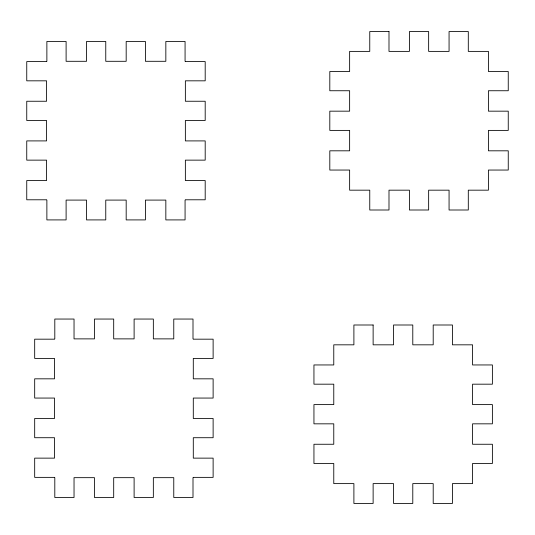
<?xml version="1.0" encoding="UTF-8"?>
<svg xmlns="http://www.w3.org/2000/svg" width="535" height="535" viewBox="0 0 535 535"><rect width="100%" height="100%" fill="white"/><g stroke="black" fill="none" stroke-linecap="round" stroke-linejoin="round"><path stroke-width="0.8" d="M46.873 200.09L46.873 219.912L66.106 219.912L66.106 200.09L86.53 200.09L86.53 219.912L105.763 219.912L105.763 200.09L126.18 200.09L126.18 219.912L145.413 219.912L145.413 200.09L165.837 200.09L165.837 219.912L185.07 219.912L185.07 200.09M54.804 477.668L54.804 497.496L74.037 497.496L74.037 477.668L94.461 477.668L94.461 497.496L113.694 497.496L113.694 477.668L134.111 477.668L134.111 497.496L153.344 497.496L153.344 477.668L173.768 477.668L173.768 497.496L193.001 497.496L193.001 477.668M46.578 61.599L26.75 61.599L26.75 80.825L46.578 80.825L46.578 101.249L26.75 101.249L26.75 120.482L46.578 120.482L46.578 140.906L26.75 140.906L26.75 160.139L46.578 160.139L46.578 180.556L26.75 180.556L26.75 199.789L46.578 199.789M185.364 61.599L205.193 61.599L205.193 80.825L185.364 80.825L185.364 101.249L205.193 101.249L205.193 120.482L185.364 120.482L185.364 140.906L205.193 140.906L205.193 160.139L185.364 160.139L185.364 180.556L205.193 180.556L205.193 199.789L185.364 199.789M54.51 339.177L34.681 339.177L34.681 358.41L54.51 358.41L54.51 378.827L34.681 378.827L34.681 398.06L54.51 398.06L54.51 418.484L34.681 418.484L34.681 437.717L54.51 437.717L54.51 458.134L34.681 458.134L34.681 477.367L54.51 477.367M193.296 339.177L213.124 339.177L213.124 358.41L193.296 358.41L193.296 378.827L213.124 378.827L213.124 398.06L193.296 398.06L193.296 418.484L213.124 418.484L213.124 437.717L193.296 437.717L193.296 458.134L213.124 458.134L213.124 477.367L193.296 477.367M193.001 338.876L193.001 319.047L173.768 319.047L173.768 338.876L153.344 338.876L153.344 319.047L134.111 319.047L134.111 338.876L113.694 338.876L113.694 319.047L94.461 319.047L94.461 338.876L74.037 338.876L74.037 319.047L54.804 319.047L54.804 338.876M185.07 61.298L185.07 41.469L165.837 41.469L165.837 61.298L145.413 61.298L145.413 41.469L126.18 41.469L126.18 61.298L105.763 61.298L105.763 41.469L86.53 41.469L86.53 61.298L66.106 61.298L66.106 41.469L46.873 41.469L46.873 61.298M388.992 31.558L369.759 31.558L369.759 51.387L349.636 51.387L349.636 71.509L329.807 71.509L329.807 90.743L349.636 90.743L349.636 111.166L329.807 111.166L329.807 130.393L349.636 130.393L349.636 150.816L329.807 150.816L329.807 170.05L349.636 170.05L349.636 190.172L369.759 190.172L369.759 210.001L388.992 210.001L388.992 190.172L409.415 190.172L409.415 210.001L428.642 210.001L428.642 190.172L449.066 190.172L449.066 210.001L468.299 210.001L468.299 190.172L488.422 190.172L488.422 170.05L508.25 170.05L508.25 150.816L488.422 150.816L488.422 130.393L508.25 130.393L508.25 111.166L488.422 111.166L488.422 90.743L508.25 90.743L508.25 71.509L488.422 71.509L488.422 51.387L468.299 51.387L468.299 31.558L449.066 31.558L449.066 51.387L428.642 51.387L428.642 31.558L409.415 31.558L409.415 51.387L388.992 51.387L388.992 31.558M373.129 324.999L353.896 324.999L353.896 344.828L333.773 344.828L333.773 364.95L313.945 364.95L313.945 384.183L333.773 384.183L333.773 404.607L313.945 404.607L313.945 423.834L333.773 423.834L333.773 444.257L313.945 444.257L313.945 463.491L333.773 463.491L333.773 483.613L353.896 483.613L353.896 503.442L373.129 503.442L373.129 483.613L393.553 483.613L393.553 503.442L412.786 503.442L412.786 483.613L433.203 483.613L433.203 503.442L452.436 503.442L452.436 483.613L472.559 483.613L472.559 463.491L492.387 463.491L492.387 444.257L472.559 444.257L472.559 423.834L492.387 423.834L492.387 404.607L472.559 404.607L472.559 384.183L492.387 384.183L492.387 364.95L472.559 364.95L472.559 344.828L452.436 344.828L452.436 324.999L433.203 324.999L433.203 344.828L412.786 344.828L412.786 324.999L393.553 324.999L393.553 344.828L373.129 344.828L373.129 324.999"/></g></svg>
